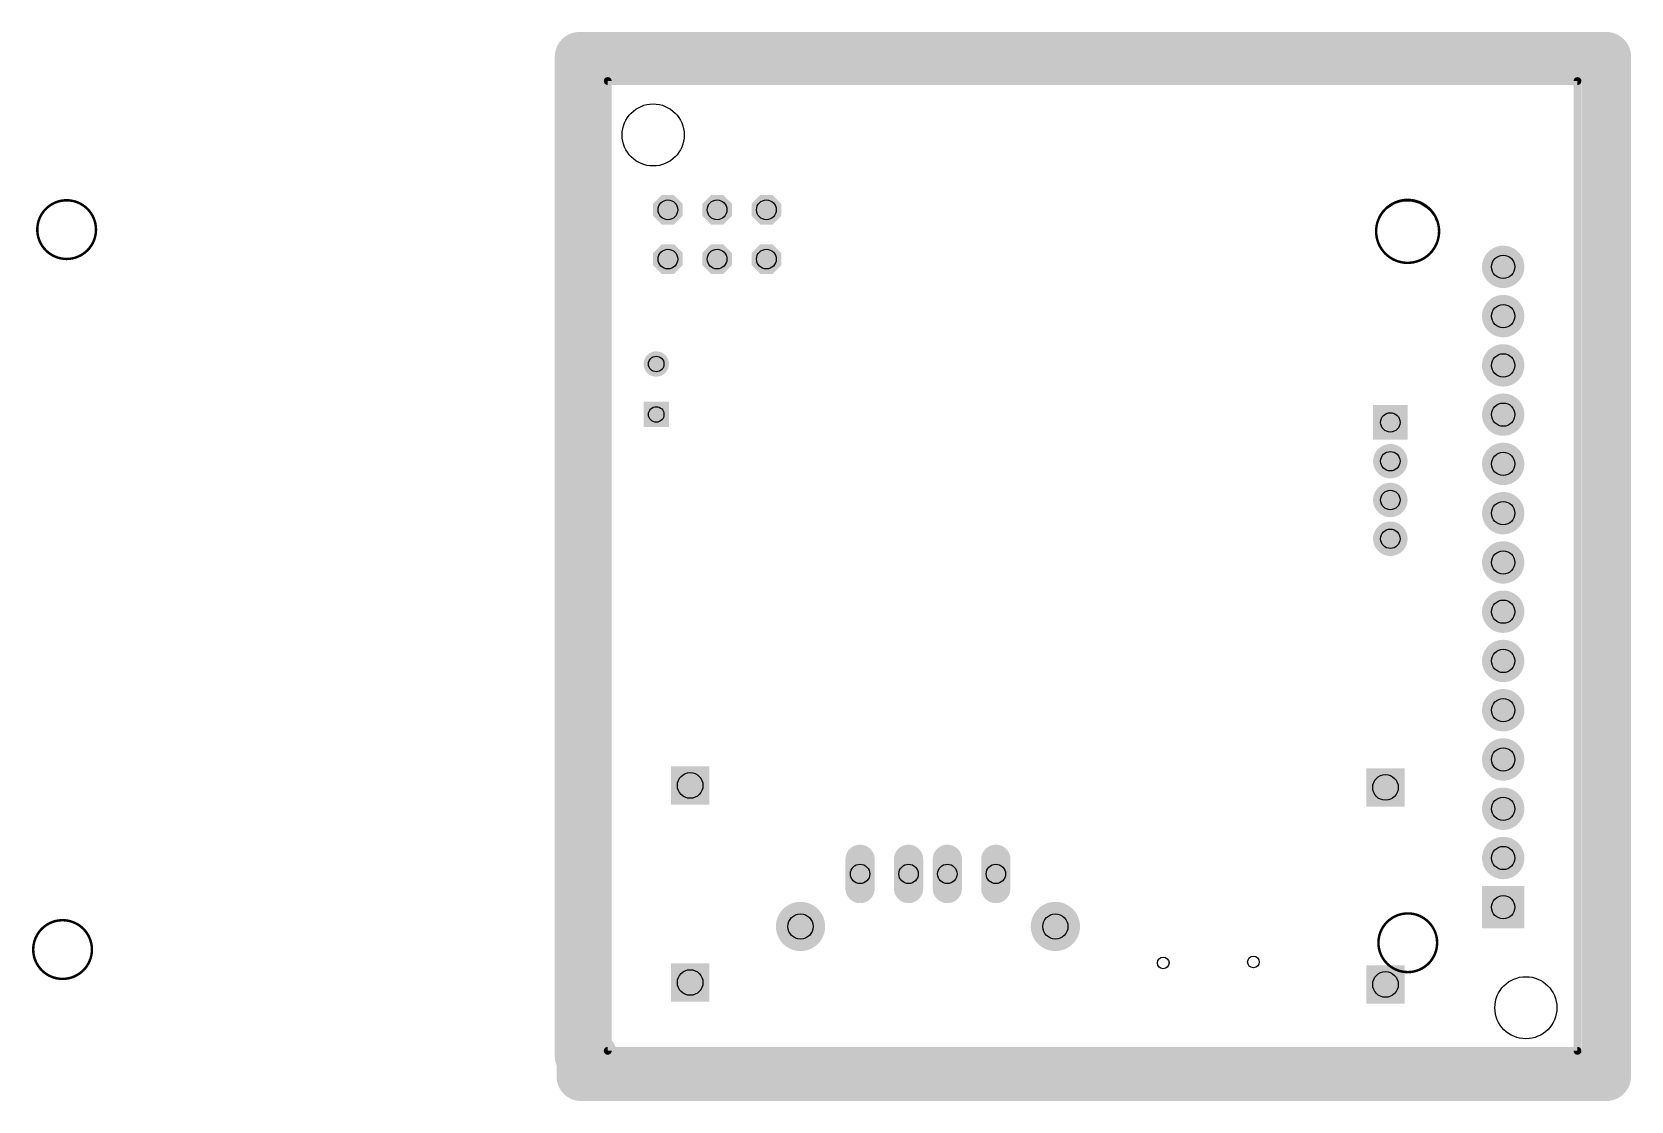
# Model space of a CAD drawing. Extents: x -29.5 to 52.9, y -2.3 to 52.8.
import ezdxf

# ---------------------------------------------------------------- set-up
doc = ezdxf.new("R2010")
doc.units = 0
for name, color, linetype in [('17', 82, 'CONTINUOUS'), ('20', 7, 'CONTINUOUS'), ('44', 253, 'CONTINUOUS'), ('45', 253, 'CONTINUOUS')]:
    doc.layers.add(name, color=color, linetype=linetype)

# ---------------------------------------------------------------- blocks, each defined once
blk = doc.blocks.new('ROUNDP')
at = {"const_width": 0.5}
blk.add_lwpolyline([(0, -0.25, 1), (0, 0.25, 1), (0, -0.25)], format="xyb", dxfattribs=at)
blk = doc.blocks.new('SQUAREP')
blk.add_solid([(-0.5, -0.5), (0.5, -0.5), (-0.5, 0.5), (0.5, 0.5)])
blk = doc.blocks.new('LONGP100')
at = {"const_width": 1}
blk.add_lwpolyline([(-0.5, 0), (0.5, 0)], dxfattribs=at)
at = {"const_width": 0.5}
for points in [[(-0.5, 0.25, 1), (-0.5, -0.25)], [(0.5, -0.25, 1), (0.5, 0.25)]]:
    blk.add_lwpolyline(points, format="xyb", dxfattribs=at)
blk = doc.blocks.new('OCTAGONP')
at = {"const_width": 0.5}
blk.add_lwpolyline([(-0.25, -0.1036), (-0.25, 0.1036), (-0.1036, 0.25), (0.1036, 0.25), (0.25, 0.1036), (0.25, -0.1036), (0.1036, -0.25), (-0.1036, -0.25), (-0.25, -0.1036), (-0.25, 0.1036)], dxfattribs=at)

msp = doc.modelspace()

# ---------------------------------------------------------------- linework, layer by layer
at = {"layer": '20'}
for points, const_width in [([(-1.3, 0), (-1.3, 51.54)], 2.54), ([(-1.3, 51.54), (51.65, 51.54)], 2.54), ([(51.65, 51.54), (51.65, -1.04)], 2.54), ([(0.16, 50.28), (50.16, 50.28)], 0.4064), ([(0.16, 0.28), (0.16, 50.28)], 0.4064), ([(50.16, 50.28), (50.16, 0.28)], 0.4064), ([(-1.21, -1.04), (-1.21, 2.34)], 2.54), ([(-0.61, 0), (-1.3, 0)], 2.54), ([(51.65, -1.04), (-1.21, -1.04)], 2.54), ([(50.16, 0.28), (0.16, 0.28)], 0.4064)]:
    msp.add_lwpolyline(points, dxfattribs=dict(at, const_width=const_width))
for points, const_width in [([(-0.665, 51.54, 1), (-1.935, 51.54)], 1.27), ([(-1.3, 52.175, 1), (-1.3, 50.905)], 1.27), ([(52.285, 51.54, 1), (51.015, 51.54)], 1.27), ([(51.65, 50.905, 1), (51.65, 52.175)], 1.27), ([(0.16, 50.3816, 1), (0.16, 50.1784)], 0.2032), ([(0.2616, 50.28, 1), (0.0584, 50.28)], 0.2032), ([(50.2616, 50.28, 1), (50.0584, 50.28)], 0.2032), ([(50.16, 50.1784, 1), (50.16, 50.3816)], 0.2032), ([(41.4, 40.9066, 1), (41.4, 44.1534, 1), (41.4, 40.9066)], 0.127), ([(-0.575, 2.34, 1), (-1.845, 2.34)], 1.27), ([(-1.3, 0.635, 1), (-1.3, -0.635)], 1.27), ([(-0.61, -0.635, 1), (-0.61, 0.635)], 1.27), ([(-1.935, 0, 1), (-0.665, 0)], 1.27), ([(-1.21, -0.405, 1), (-1.21, -1.675)], 1.27), ([(0.16, 0.3816, 1), (0.16, 0.1784)], 0.2032), ([(0.0584, 0.28, 1), (0.2616, 0.28)], 0.2032), ([(50.0584, 0.28, 1), (50.2616, 0.28)], 0.2032), ([(50.16, 0.1784, 1), (50.16, 0.3816)], 0.2032), ([(51.65, -1.675, 1), (51.65, -0.405)], 1.27), ([(-1.845, -1.04, 1), (-0.575, -1.04)], 1.27), ([(51.015, -1.04, 1), (52.285, -1.04)], 1.27)]:
    msp.add_lwpolyline(points, format="xyb", dxfattribs=dict(at, const_width=const_width))
for centre, radius in [((2.5, 47.5), 1.6), ((41.39, 42.51), 1.6), ((28.8, 4.81), 0.3), ((33.45, 4.86), 0.3), ((47.5, 2.5), 1.6)]:
    msp.add_circle(centre, radius, dxfattribs=at)
at = {"layer": '44'}
for centre, radius in [((3.26, 43.64), 0.508), ((5.8, 43.64), 0.508), ((8.34, 43.64), 0.508), ((3.26, 41.1), 0.508), ((5.8, 41.1), 0.508), ((8.34, 41.1), 0.508), ((46.33, 40.7), 0.6), ((46.33, 38.16), 0.6), ((2.66, 35.69), 0.4), ((46.33, 35.62), 0.6), ((2.66, 33.09), 0.4), ((40.51, 32.68), 0.5), ((46.33, 33.08), 0.6), ((40.51, 30.68), 0.5), ((46.33, 30.54), 0.6), ((40.51, 28.68), 0.5), ((46.33, 28), 0.6), ((40.51, 26.68), 0.5), ((46.33, 25.46), 0.6), ((46.33, 22.92), 0.6), ((46.33, 20.38), 0.6), ((46.33, 17.84), 0.6), ((46.33, 15.3), 0.6), ((4.41, 13.96), 0.6604), ((40.26, 13.86), 0.6604), ((46.33, 12.76), 0.6), ((46.33, 10.22), 0.6), ((13.17, 9.4), 0.5), ((15.67, 9.4), 0.5), ((17.67, 9.4), 0.5), ((20.17, 9.4), 0.5), ((46.33, 7.68), 0.6), ((10.1, 6.69), 0.65), ((23.24, 6.69), 0.65), ((4.41, 3.8), 0.6604), ((40.26, 3.7), 0.6604)]:
    msp.add_circle(centre, radius, dxfattribs=at)
at = {"layer": '45', "const_width": 0.127}
for points in [[(-27.74, 41.1067, 1), (-27.74, 44.1333, 1), (-27.74, 41.1067)], [(41.41, 4.3367, 1), (41.41, 7.3633, 1), (41.41, 4.3367)], [(-27.95, 3.9867, 1), (-27.95, 7.0133, 1), (-27.95, 3.9867)]]:
    msp.add_lwpolyline(points, format="xyb", dxfattribs=at)

# ---------------------------------------------------------------- block references
at = {"layer": '17'}
for name, p, xscale, yscale in [('OCTAGONP', (3.26, 43.64), 1.524, 1.524), ('OCTAGONP', (3.26, 43.64), 1.524, 1.524), ('OCTAGONP', (5.8, 43.64), 1.524, 1.524), ('OCTAGONP', (5.8, 43.64), 1.524, 1.524), ('OCTAGONP', (8.34, 43.64), 1.524, 1.524), ('OCTAGONP', (8.34, 43.64), 1.524, 1.524), ('OCTAGONP', (3.26, 41.1), 1.524, 1.524), ('OCTAGONP', (3.26, 41.1), 1.524, 1.524), ('OCTAGONP', (5.8, 41.1), 1.524, 1.524), ('OCTAGONP', (5.8, 41.1), 1.524, 1.524), ('OCTAGONP', (8.34, 41.1), 1.524, 1.524), ('OCTAGONP', (8.34, 41.1), 1.524, 1.524), ('ROUNDP', (2.66, 35.69), 1.308, 1.308), ('ROUNDP', (2.66, 35.69), 1.308, 1.308), ('SQUAREP', (2.66, 33.09), 1.308, 1.308), ('SQUAREP', (2.66, 33.09), 1.308, 1.308), ('SQUAREP', (40.51, 32.68), 1.778, 1.778), ('SQUAREP', (40.51, 32.68), 1.778, 1.778), ('ROUNDP', (40.51, 30.68), 1.778, 1.778), ('ROUNDP', (40.51, 30.68), 1.778, 1.778), ('ROUNDP', (40.51, 28.68), 1.778, 1.778), ('ROUNDP', (40.51, 28.68), 1.778, 1.778), ('ROUNDP', (40.51, 26.68), 1.778, 1.778), ('ROUNDP', (40.51, 26.68), 1.778, 1.778), ('ROUNDP', (10.1, 6.69), 2.54, 2.54), ('ROUNDP', (10.1, 6.69), 2.54, 2.54), ('ROUNDP', (23.24, 6.69), 2.54, 2.54), ('ROUNDP', (23.24, 6.69), 2.54, 2.54)]:
    msp.add_blockref(name, p, dxfattribs=dict(at, xscale=xscale, yscale=yscale))
for name, p, xscale, yscale, rotation in [('ROUNDP', (46.33, 40.7), 2.1844, 2.1844, 270), ('ROUNDP', (46.33, 40.7), 2.1844, 2.1844, 270), ('ROUNDP', (46.33, 38.16), 2.1844, 2.1844, 270), ('ROUNDP', (46.33, 38.16), 2.1844, 2.1844, 270), ('ROUNDP', (46.33, 35.62), 2.1844, 2.1844, 270), ('ROUNDP', (46.33, 35.62), 2.1844, 2.1844, 270), ('ROUNDP', (46.33, 33.08), 2.1844, 2.1844, 270), ('ROUNDP', (46.33, 33.08), 2.1844, 2.1844, 270), ('ROUNDP', (46.33, 30.54), 2.1844, 2.1844, 270), ('ROUNDP', (46.33, 30.54), 2.1844, 2.1844, 270), ('ROUNDP', (46.33, 28), 2.1844, 2.1844, 270), ('ROUNDP', (46.33, 28), 2.1844, 2.1844, 270), ('ROUNDP', (46.33, 25.46), 2.1844, 2.1844, 270), ('ROUNDP', (46.33, 25.46), 2.1844, 2.1844, 270), ('ROUNDP', (46.33, 22.92), 2.1844, 2.1844, 270), ('ROUNDP', (46.33, 22.92), 2.1844, 2.1844, 270), ('ROUNDP', (46.33, 20.38), 2.1844, 2.1844, 270), ('ROUNDP', (46.33, 20.38), 2.1844, 2.1844, 270), ('ROUNDP', (46.33, 17.84), 2.1844, 2.1844, 270), ('ROUNDP', (46.33, 17.84), 2.1844, 2.1844, 270), ('ROUNDP', (46.33, 15.3), 2.1844, 2.1844, 270), ('ROUNDP', (46.33, 15.3), 2.1844, 2.1844, 270), ('SQUAREP', (4.41, 13.96), 1.9812, 1.9812, 90), ('SQUAREP', (4.41, 13.96), 1.9812, 1.9812, 90), ('SQUAREP', (40.26, 13.86), 1.9812, 1.9812, 90), ('SQUAREP', (40.26, 13.86), 1.9812, 1.9812, 90), ('ROUNDP', (46.33, 12.76), 2.1844, 2.1844, 270), ('ROUNDP', (46.33, 12.76), 2.1844, 2.1844, 270), ('LONGP100', (13.17, 9.4), 1.508, 1.508, 90), ('LONGP100', (13.17, 9.4), 1.508, 1.508, 90), ('LONGP100', (15.67, 9.4), 1.508, 1.508, 90), ('LONGP100', (15.67, 9.4), 1.508, 1.508, 90), ('LONGP100', (17.67, 9.4), 1.508, 1.508, 90), ('LONGP100', (17.67, 9.4), 1.508, 1.508, 90), ('LONGP100', (20.17, 9.4), 1.508, 1.508, 90), ('LONGP100', (20.17, 9.4), 1.508, 1.508, 90), ('ROUNDP', (46.33, 10.22), 2.1844, 2.1844, 270), ('ROUNDP', (46.33, 10.22), 2.1844, 2.1844, 270), ('SQUAREP', (46.33, 7.68), 2.1844, 2.1844, 270), ('SQUAREP', (46.33, 7.68), 2.1844, 2.1844, 270), ('SQUAREP', (4.41, 3.8), 1.9812, 1.9812, 90), ('SQUAREP', (4.41, 3.8), 1.9812, 1.9812, 90), ('SQUAREP', (40.26, 3.7), 1.9812, 1.9812, 90), ('SQUAREP', (40.26, 3.7), 1.9812, 1.9812, 90)]:
    msp.add_blockref(name, p, dxfattribs=dict(at, xscale=xscale, yscale=yscale, rotation=rotation))

doc.saveas('drawing.dxf')
